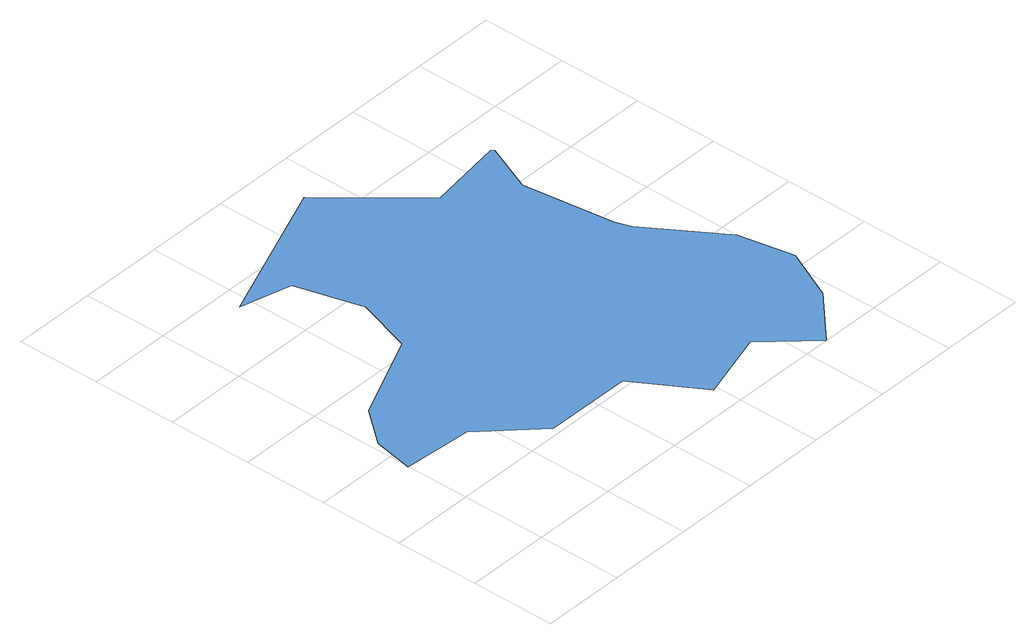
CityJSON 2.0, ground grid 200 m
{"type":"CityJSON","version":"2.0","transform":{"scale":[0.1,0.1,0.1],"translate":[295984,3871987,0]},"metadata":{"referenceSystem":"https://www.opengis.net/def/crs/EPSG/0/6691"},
"CityObjects":{
"waterway1":{"type":"Waterway","attributes":{"name":"Null","区分":"天然","面積":"700000,810000","FacilityTypeAttribute.class":"06","FacilityTypeAttribute.function":"0801","FishingPortFacility.facilityDetailsType":"23","FishingPortFacility.portName":"戸田泊地","FishingPortFacility.portType":"2","FishingPortFacility.designatedArea":"不明","FishingPortFacility.referenceNumber":1,"FishingPortFacility.administrator":"静岡県","FishingPortFacility.facilityManager":"静岡県","FishingPortCapacity.waterDepth-2m":21000,"FishingPortCapacity.waterDepth2-3m":30000,"FishingPortCapacity.waterDepth3-6m":30000,"FishingPortCapacity.waterDepth6-m":729000},"geometry":[{"type":"MultiSurface","lod":"1","boundaries":[[[0,1,2,3,4,5,6,7,8,9,10,11,12,13,14,15,16,17,18,19,20,21,22,23,24]]]}]}
},
"vertices":[
[1626,3398,0],[2843,2176,0],[4928,2168,0],[5906,614,0],[7559,1105,0],[8593,1,0],[9702,1070,0],[10274,2296,0],[10016,3628,0],[8843,5367,0],[8724,5741,0],[8434,7897,0],[8927,9058,0],[8863,9118,0],[7039,8852,0],[5268,10890,0],[1733,9481,0],[2937,9172,0],[3381,7605,0],[2945,6255,0],[1904,5788,0],[1295,5512,0],[877,5320,0],[183,4461,0],[7,3512,0]
]}
